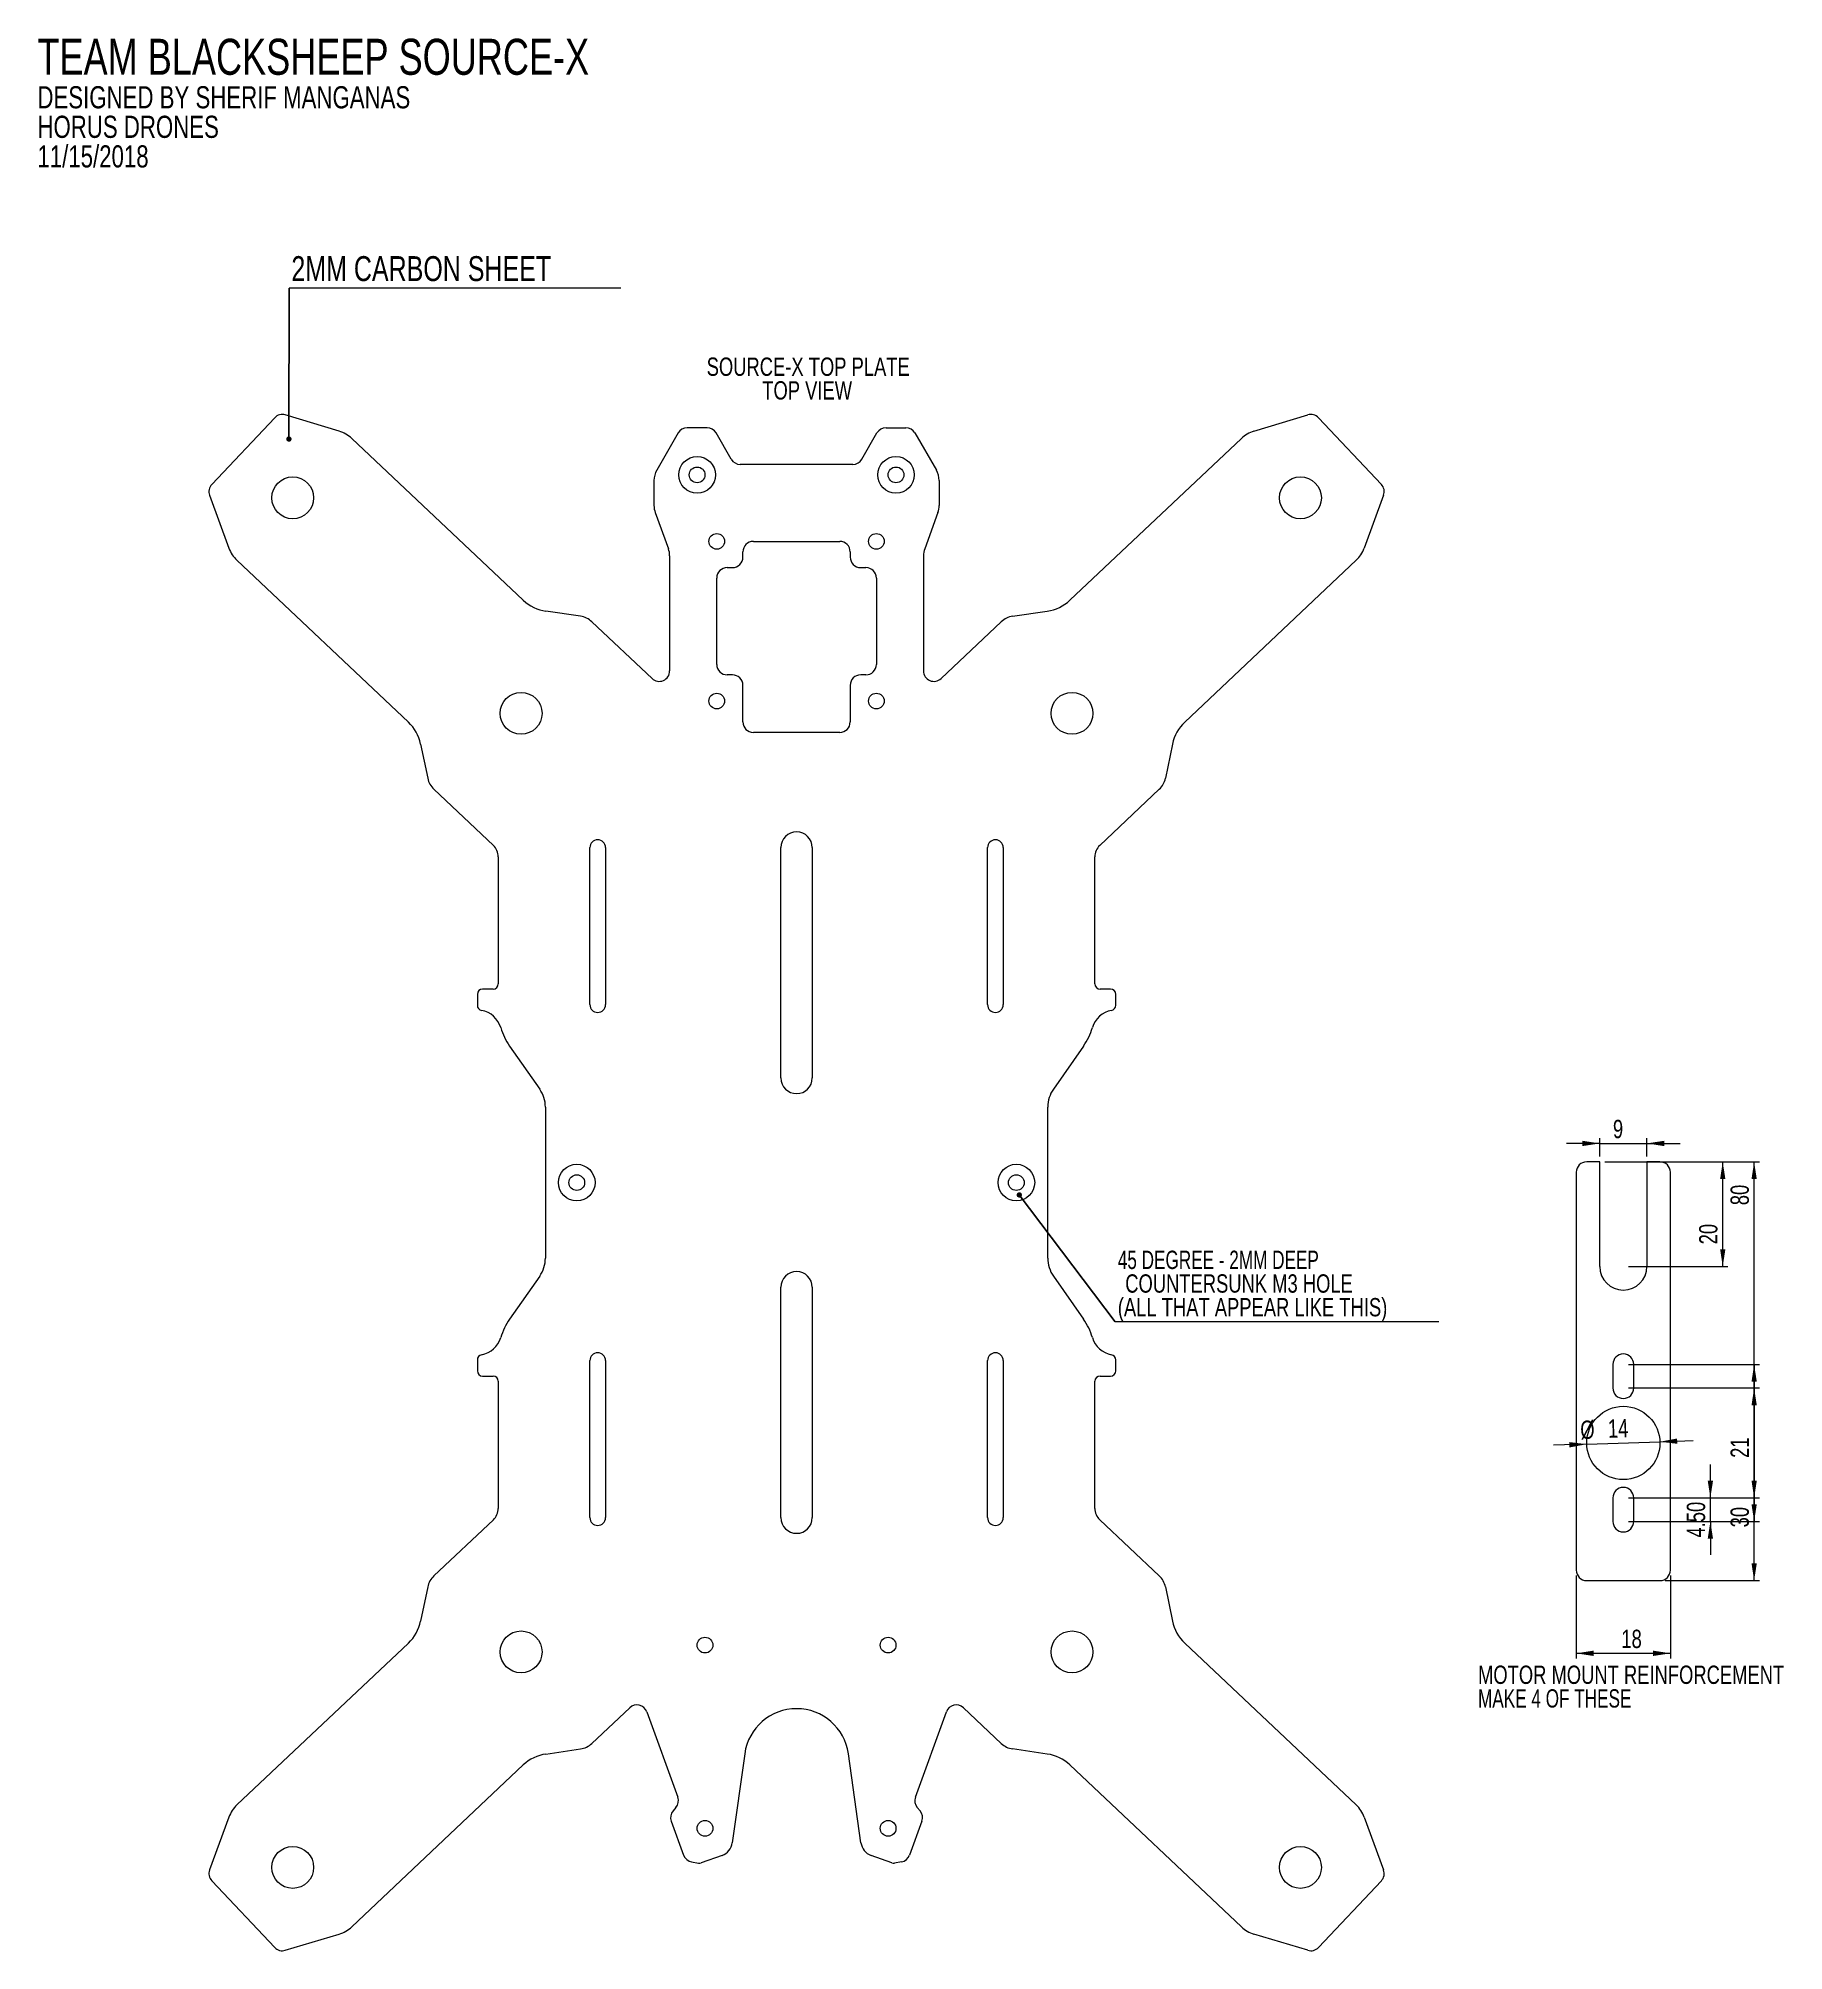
# Model space of a CAD drawing. Header units: millimetres. Extents: x 14 to 348, y 26 to 392.
import ezdxf

# ---------------------------------------------------------------- set-up
doc = ezdxf.new("R2010")
doc.units = ezdxf.units.MM
doc.styles.add('SLDTEXTSTYLE0', font='TXT', dxfattribs={"width": 0.75})
doc.styles.add('SLDTEXTSTYLE1', font='TXT', dxfattribs={"width": 0.7})
doc.dimstyles.new('SLDDIMSTYLE0', dxfattribs={"dimtxt": 0.18, "dimasz": 1.016, "dimexe": 0, "dimexo": 0.0625, "dimgap": 0, "dimtad": 0, "dimtih": 1, "dimtoh": 1, "dimdec": 0, "dimrnd": 1e-09, "dimzin": 0, "dimdsep": 46, "dimtxsty": 'Standard', "dimblk1": 'DOT', "dimblk2": 'DOT', "dimsah": 1, "dimcen": 0.09, "dimadec": 0, "dimazin": 0, "dimtfac": 1.016, "dimtdec": 0, "dimtofl": 0, "dimtmove": 0, "dimatfit": 3, "dimldrblk": 'DOT', "dimfxl": 1, "dimfrac": 2, "dimtolj": 1, "dimtzin": 0, "dimarcsym": 0})
doc.dimstyles.new('SLDDIMSTYLE1', dxfattribs={"dimtxt": 3.5, "dimasz": 3.302, "dimexe": 0, "dimexo": 0.0625, "dimgap": 0.875, "dimtad": 1, "dimrnd": 1e-09, "dimzin": 4, "dimdsep": 46, "dimtxsty": 'SLDTEXTSTYLE0', "dimsah": 1, "dimcen": 0.09, "dimadec": 0, "dimazin": 1, "dimtfac": 1, "dimtmove": 0, "dimatfit": 0, "dimfxl": 1, "dimfrac": 2, "dimtolj": 1, "dimtzin": 12, "dimarcsym": 0})
doc.dimstyles.new('SLDDIMSTYLE2', dxfattribs={"dimtxt": 3.5, "dimasz": 3.302, "dimexe": 0, "dimexo": 0.0625, "dimgap": 0.875, "dimtad": 1, "dimrnd": 1e-09, "dimzin": 12, "dimdsep": 46, "dimtxsty": 'SLDTEXTSTYLE0', "dimsah": 1, "dimcen": 0.09, "dimadec": 0, "dimazin": 3, "dimtfac": 1, "dimtofl": 0, "dimtmove": 0, "dimatfit": 3, "dimfxl": 1, "dimfrac": 2, "dimtolj": 1, "dimtzin": 12, "dimarcsym": 0})
doc.dimstyles.new('SLDDIMSTYLE3', dxfattribs={"dimtxt": 3.5, "dimasz": 3.302, "dimexe": 0, "dimexo": 0.0625, "dimgap": 0.875, "dimtad": 1, "dimrnd": 1e-09, "dimzin": 12, "dimdsep": 46, "dimtxsty": 'SLDTEXTSTYLE0', "dimsah": 1, "dimcen": 0.09, "dimadec": 0, "dimazin": 3, "dimtfac": 1, "dimtmove": 0, "dimatfit": 0, "dimfxl": 1, "dimfrac": 2, "dimtolj": 1, "dimtzin": 12, "dimarcsym": 0})
doc.dimstyles.new('SLDDIMSTYLE4', dxfattribs={"dimtxt": 3.5, "dimasz": 3.302, "dimexe": 0, "dimexo": 0.0625, "dimgap": 0.875, "dimtad": 1, "dimrnd": 1e-09, "dimzin": 12, "dimdsep": 46, "dimtxsty": 'SLDTEXTSTYLE0', "dimsah": 1, "dimcen": 0, "dimadec": 0, "dimazin": 3, "dimtfac": 1, "dimtmove": 0, "dimatfit": 3, "dimfxl": 1, "dimfrac": 2, "dimtolj": 1, "dimtzin": 12, "dimarcsym": 0})

# ---------------------------------------------------------------- blocks, each defined once
blk = doc.blocks.new('SW_NOTE_0')
at = {"color": 0, "linetype": 'Continuous', "lineweight": 0, "attachment_point": 1, "style": 'SLDTEXTSTYLE0'}
for s, insert, char_height in [('TEAM BLACKSHEEP SOURCE-X', (0, 8.87), 6.8792), ('DESIGNED BY SHERIF MANGANAS', (0, -0.19), 4.2333), ('HORUS DRONES', (0, -5.83), 4.2333), ('11/15/2018', (0, -11.48), 4.233)]:
    blk.add_mtext(s, dxfattribs=dict(at, insert=insert, char_height=char_height))
blk = doc.blocks.new('SW_NOTE_1')
at = {"color": 0, "linetype": 'Continuous', "lineweight": 0, "char_height": 3.5, "attachment_point": 1}
for s, insert, style in [('MOTOR MOUNT REINFORCEMENT', (0, 4.51), 'SLDTEXTSTYLE0'), ('MAKE 4 OF THESE', (0, -0.01), 'SLDTEXTSTYLE1')]:
    blk.add_mtext(s, dxfattribs=dict(at, insert=insert, style=style))
blk = doc.blocks.new('SW_NOTE_2')
at = {"color": 0, "linetype": 'Continuous', "lineweight": 0}
blk.add_line((63.34, 0), (0, 0), dxfattribs=at)
at = {"color": 0, "linetype": 'Continuous', "lineweight": 0, "insert": (0.41, 6.14), "char_height": 4.7625, "attachment_point": 1, "style": 'SLDTEXTSTYLE0'}
blk.add_mtext('2MM CARBON SHEET', dxfattribs=at)
blk = doc.blocks.new('_DOT')
at = {"color": 0, "linetype": 'ByBlock', "lineweight": -2}
blk.add_line((-0.5, 0), (-1, 0), dxfattribs=at)
at = {"color": 0, "linetype": 'ByBlock', "const_width": 0.5}
blk.add_lwpolyline([(-0.25, 0, 1), (0.25, 0, 1)], format="xyb", close=True, dxfattribs=at)
blk = doc.blocks.new('SW_NOTE_3')
at = {"color": 0, "linetype": 'Continuous', "lineweight": 0, "char_height": 3.5, "attachment_point": 2, "style": 'SLDTEXTSTYLE0'}
for s, insert in [('SOURCE-X TOP PLATE', (24.28, 4.51)), ('TOP VIEW', (24.08, -0.01))]:
    blk.add_mtext(s, dxfattribs=dict(at, insert=insert))
blk = doc.blocks.new('SW_NOTE_4')
at = {"color": 0, "linetype": 'Continuous', "lineweight": 0}
blk.add_line((61.8, 0), (0, 0), dxfattribs=at)
at = {"color": 0, "linetype": 'Continuous', "lineweight": 0, "char_height": 3.5, "attachment_point": 1}
for s, insert, style in [('45 DEGREE - 2MM DEEP', (0.48, 13.59), 'SLDTEXTSTYLE1'), ('COUNTERSUNK M3 HOLE', (1.9, 9.07), 'SLDTEXTSTYLE0'), ('(ALL THAT APPEAR LIKE THIS)', (0.48, 4.54), 'SLDTEXTSTYLE0')]:
    blk.add_mtext(s, dxfattribs=dict(at, insert=insert, style=style))
blk = doc.blocks.new('_D')
at = {"color": 7, "linetype": 'Continuous', "lineweight": 0}
for p, q in [((333.75, 112.89), (333.75, 119.24)), ((318.11, 112.89), (334.75, 112.89)), ((333.75, 108.39), (333.75, 112.89)), ((318.11, 108.39), (334.75, 108.39)), ((333.75, 108.39), (333.75, 102.04))]:
    blk.add_line(p, q, dxfattribs=at)
for points in [[(333.75, 112.89), (334.26, 116.19), (333.24, 116.19)], [(333.75, 108.39), (333.24, 105.08), (334.26, 105.08)]]:
    blk.add_solid(points, dxfattribs=at)
at = {"color": 7, "linetype": 'Continuous', "lineweight": 0, "insert": (329.24, 105.32), "char_height": 3.5, "attachment_point": 1, "rotation": 90, "style": 'SLDTEXTSTYLE0'}
blk.add_mtext('4.50', dxfattribs=at)
blk = doc.blocks.new('_D_1')
at = {"color": 7, "linetype": 'Continuous', "lineweight": 0}
for p, q in [((318.11, 133.89), (343.11, 133.89)), ((342.11, 112.89), (342.11, 133.89)), ((318.11, 112.89), (343.11, 112.89))]:
    blk.add_line(p, q, dxfattribs=at)
for points in [[(342.11, 133.89), (341.61, 130.58), (342.62, 130.58)], [(342.11, 112.89), (342.62, 116.19), (341.61, 116.19)]]:
    blk.add_solid(points, dxfattribs=at)
at = {"color": 7, "linetype": 'Continuous', "lineweight": 0, "insert": (337.6, 120.54), "char_height": 3.5, "attachment_point": 1, "rotation": 90, "style": 'SLDTEXTSTYLE0'}
blk.add_mtext('21', dxfattribs=at)
blk = doc.blocks.new('_D_2')
at = {"color": 7, "linetype": 'Continuous', "lineweight": 0}
for p, q in [((318.11, 138.39), (343.11, 138.39)), ((342.11, 138.39), (342.11, 108.39)), ((318.11, 108.39), (343.11, 108.39))]:
    blk.add_line(p, q, dxfattribs=at)
for points in [[(342.11, 138.39), (341.61, 135.08), (342.62, 135.08)], [(342.11, 108.39), (342.62, 111.69), (341.61, 111.69)]]:
    blk.add_solid(points, dxfattribs=at)
at = {"color": 7, "linetype": 'Continuous', "lineweight": 0, "insert": (337.6, 107.26), "char_height": 3.5, "attachment_point": 1, "rotation": 90, "style": 'SLDTEXTSTYLE0'}
blk.add_mtext('30', dxfattribs=at)
blk = doc.blocks.new('_D_3')
at = {"color": 7, "linetype": 'Continuous', "lineweight": 0}
for p, q in [((313.61, 177.09), (343.11, 177.09)), ((342.11, 97.09), (342.11, 177.09)), ((325.11, 97.09), (343.11, 97.09))]:
    blk.add_line(p, q, dxfattribs=at)
for points in [[(342.11, 177.09), (341.61, 173.79), (342.62, 173.79)], [(342.11, 97.09), (342.62, 100.39), (341.61, 100.39)]]:
    blk.add_solid(points, dxfattribs=at)
at = {"color": 7, "linetype": 'Continuous', "lineweight": 0, "insert": (337.6, 168.81), "char_height": 3.5, "attachment_point": 1, "rotation": 90, "style": 'SLDTEXTSTYLE0'}
blk.add_mtext('80', dxfattribs=at)
blk = doc.blocks.new('_D_4')
at = {"color": 7, "linetype": 'Continuous', "lineweight": 0}
for p, q in [((308.11, 98.09), (308.11, 82.2)), ((326.11, 98.09), (326.11, 82.2)), ((308.11, 83.2), (326.11, 83.2))]:
    blk.add_line(p, q, dxfattribs=at)
for points in [[(308.11, 83.2), (311.42, 82.69), (311.42, 83.71)], [(326.11, 83.2), (322.81, 83.71), (322.81, 82.69)]]:
    blk.add_solid(points, dxfattribs=at)
at = {"color": 7, "linetype": 'Continuous', "lineweight": 0, "insert": (316.74, 87.71), "char_height": 3.5, "attachment_point": 1, "style": 'SLDTEXTSTYLE0'}
blk.add_mtext('18', dxfattribs=at)
blk = doc.blocks.new('_D_5')
at = {"color": 7, "linetype": 'Continuous', "lineweight": 0}
for p, q in [((310.12, 123.15), (303.77, 122.94)), ((310.12, 123.15), (324.11, 123.62)), ((324.11, 123.62), (330.46, 123.84))]:
    blk.add_line(p, q, dxfattribs=at)
for points in [[(324.11, 123.62), (327.43, 123.23), (327.39, 124.24)], [(310.12, 123.15), (306.8, 123.55), (306.83, 122.53)]]:
    blk.add_solid(points, dxfattribs=at)
at = {"color": 7, "linetype": 'Continuous', "lineweight": 0, "char_height": 3.5, "attachment_point": 1, "rotation": 1.9291, "style": 'SLDTEXTSTYLE0'}
for s, insert in [('14', (314.11, 127.85)), ('%%c', (308.83, 127.62))]:
    blk.add_mtext(s, dxfattribs=dict(at, insert=insert))
blk = doc.blocks.new('_D_6')
at = {"color": 7, "linetype": 'Continuous', "lineweight": 0}
for p, q in [((312.61, 180.61), (306.26, 180.61)), ((312.61, 178.09), (312.61, 181.61)), ((312.61, 180.61), (321.61, 180.61)), ((321.61, 178.09), (321.61, 181.61)), ((321.61, 180.61), (327.96, 180.61))]:
    blk.add_line(p, q, dxfattribs=at)
for points in [[(312.61, 180.61), (309.31, 181.11), (309.31, 180.1)], [(321.61, 180.61), (324.92, 180.1), (324.92, 181.11)]]:
    blk.add_solid(points, dxfattribs=at)
at = {"color": 7, "linetype": 'Continuous', "lineweight": 0, "insert": (315.13, 185.12), "char_height": 3.5, "attachment_point": 1, "style": 'SLDTEXTSTYLE0'}
blk.add_mtext('9', dxfattribs=at)
blk = doc.blocks.new('_D_7')
at = {"color": 7, "linetype": 'Continuous', "lineweight": 0}
for p, q in [((325.11, 177.09), (337.11, 177.09)), ((336.11, 157.09), (336.11, 177.09)), ((318.11, 157.09), (337.11, 157.09))]:
    blk.add_line(p, q, dxfattribs=at)
for points in [[(336.11, 177.09), (335.61, 173.79), (336.62, 173.79)], [(336.11, 157.09), (336.62, 160.39), (335.61, 160.39)]]:
    blk.add_solid(points, dxfattribs=at)
at = {"color": 7, "linetype": 'Continuous', "lineweight": 0, "insert": (331.6, 161.33), "char_height": 3.5, "attachment_point": 1, "rotation": 90, "style": 'SLDTEXTSTYLE0'}
blk.add_mtext('20', dxfattribs=at)

msp = doc.modelspace()

# ---------------------------------------------------------------- linework, layer by layer
at = {"color": 7, "linetype": 'Continuous', "lineweight": 15}
for p, q in [((59.407, 319.239), (47.379, 306.489)), ((71.745, 316.677), (61.438, 319.782)), ((246.516, 316.677), (256.822, 319.782)), ((270.881, 306.489), (258.854, 319.239)), ((106.91, 284.376), (74.131, 315.297)), ((136.499, 316.331), (132.416, 309.259)), ((142.029, 317.331), (138.231, 317.331)), ((146.648, 311.331), (143.761, 316.331)), ((171.612, 311.331), (174.499, 316.331)), ((176.231, 317.331), (180.029, 317.331)), ((181.761, 316.331), (185.844, 309.259)), ((211.35, 284.376), (244.129, 315.297)), ((131.88, 307.259), (131.88, 302.498)), ((169.88, 310.331), (148.38, 310.331)), ((186.38, 307.259), (186.38, 302.498)), ((46.956, 304.429), (50.656, 294.321)), ((271.304, 304.429), (267.604, 294.321)), ((132.121, 301.13), (134.639, 294.213)), ((186.139, 301.13), (183.621, 294.213)), ((134.88, 292.845), (134.88, 270.877)), ((148.88, 292.623), (148.88, 293.623)), ((150.88, 295.623), (167.38, 295.623)), ((169.38, 293.623), (169.38, 292.623)), ((183.38, 292.845), (183.38, 270.877)), ((52.174, 292.019), (84.953, 261.099)), ((145.88, 290.623), (146.88, 290.623)), ((171.38, 290.623), (172.38, 290.623)), ((266.087, 292.019), (233.308, 261.099)), ((143.88, 272.123), (143.88, 288.623)), ((174.38, 288.623), (174.38, 272.123)), ((117.848, 281.313), (111.241, 282.28)), ((200.413, 281.313), (207.019, 282.28)), ((131.508, 269.422), (120.013, 280.265)), ((186.753, 269.422), (198.247, 280.265)), ((146.88, 270.123), (145.88, 270.123)), ((148.88, 261.123), (148.88, 268.123)), ((169.38, 268.123), (169.38, 261.123)), ((172.38, 270.123), (171.38, 270.123)), ((87.298, 256.898), (88.649, 250.359)), ((167.38, 259.123), (150.88, 259.123)), ((230.963, 256.898), (229.612, 250.359)), ((89.821, 248.258), (101.189, 237.535)), ((228.439, 248.258), (217.072, 237.535)), ((102.13, 235.353), (102.13, 211.086)), ((119.63, 207.123), (119.63, 237.123)), ((122.63, 237.123), (122.63, 207.123)), ((156.13, 193.123), (156.13, 237.123)), ((162.13, 237.123), (162.13, 193.123)), ((195.63, 207.123), (195.63, 237.123)), ((198.63, 237.123), (198.63, 207.123)), ((216.13, 211.086), (216.13, 235.353)), ((98.13, 209.086), (98.13, 206.997)), ((101.13, 210.086), (99.13, 210.086)), ((219.13, 210.086), (217.13, 210.086)), ((220.13, 206.997), (220.13, 209.086)), ((104.3, 199.203), (110.045, 190.999)), ((213.96, 199.203), (208.215, 190.999)), ((111.13, 187.557), (111.13, 158.688)), ((207.13, 158.688), (207.13, 187.557)), ((312.614, 177.09), (310.114, 177.09)), ((312.614, 157.09), (312.614, 177.09)), ((321.614, 177.09), (321.614, 157.09)), ((324.114, 177.09), (321.614, 177.09)), ((308.114, 175.09), (308.114, 99.09)), ((326.114, 99.09), (326.114, 175.09)), ((110.045, 155.247), (104.3, 147.043)), ((208.215, 155.247), (213.96, 147.043)), ((156.13, 109.123), (156.13, 153.123)), ((162.13, 153.123), (162.13, 109.123)), ((98.13, 139.249), (98.13, 137.16)), ((119.63, 109.123), (119.63, 139.123)), ((122.63, 139.123), (122.63, 109.123)), ((195.63, 109.123), (195.63, 139.123)), ((198.63, 139.123), (198.63, 109.123)), ((220.13, 137.16), (220.13, 139.249)), ((99.13, 136.16), (101.13, 136.16)), ((217.13, 136.16), (219.13, 136.16)), ((315.114, 138.387), (315.114, 133.887)), ((319.114, 133.887), (319.114, 138.387)), ((102.13, 135.16), (102.13, 110.893)), ((216.13, 110.893), (216.13, 135.16)), ((315.114, 112.887), (315.114, 108.387)), ((319.114, 108.387), (319.114, 112.887)), ((101.189, 108.711), (89.821, 97.988)), ((217.072, 108.711), (228.439, 97.988)), ((88.649, 95.887), (87.298, 89.348)), ((229.612, 95.887), (230.963, 89.348)), ((310.114, 97.09), (324.114, 97.09)), ((84.953, 85.147), (52.174, 54.227)), ((233.308, 85.147), (266.087, 54.227)), ((120.013, 65.981), (127.248, 72.806)), ((130.5, 72.035), (136.429, 55.745)), ((181.831, 55.745), (187.76, 72.035)), ((198.247, 65.981), (191.012, 72.806)), ((111.241, 63.965), (117.848, 64.933)), ((149.228, 64.015), (146.837, 47.008)), ((171.423, 47.008), (169.033, 64.015)), ((207.019, 63.965), (200.413, 64.933)), ((74.131, 30.949), (106.91, 61.869)), ((244.129, 30.949), (211.35, 61.869)), ((50.656, 51.925), (46.956, 41.817)), ((136.082, 53.775), (135.525, 53.111)), ((182.179, 53.775), (182.735, 53.111)), ((267.604, 51.925), (271.304, 41.817)), ((135.178, 51.142), (137.547, 44.631)), ((183.083, 51.142), (180.713, 44.631)), ((144.893, 44.606), (140.915, 43.158)), ((177.346, 43.158), (173.368, 44.606)), ((139.08, 43.346), (140.399, 43.113)), ((179.181, 43.346), (177.861, 43.113)), ((47.379, 39.757), (59.407, 27.007)), ((258.854, 27.007), (270.881, 39.757)), ((61.438, 26.464), (71.745, 29.569)), ((256.822, 26.464), (246.516, 29.569))]:
    msp.add_line(p, q, dxfattribs=at)
for centre, radius in [((140.13, 308.331), 3.5), ((178.13, 308.331), 3.5), ((62.85, 303.943), 4), ((140.13, 308.331), 1.5), ((178.13, 308.331), 1.5), ((255.411, 303.943), 4), ((143.88, 295.623), 1.5), ((174.38, 295.623), 1.5), ((106.495, 262.773), 4), ((211.765, 262.773), 4), ((143.88, 265.123), 1.5), ((174.38, 265.123), 1.5), ((117.13, 173.123), 3.5), ((201.13, 173.123), 3.5), ((117.13, 173.123), 1.5), ((201.13, 173.123), 1.5), ((317.114, 123.387), 7), ((106.495, 83.473), 4), ((141.63, 84.768), 1.5), ((176.63, 84.768), 1.5), ((211.765, 83.473), 4), ((141.63, 49.768), 1.5), ((176.63, 49.768), 1.5), ((62.85, 42.302), 4), ((255.411, 42.302), 4)]:
    msp.add_circle(centre, radius, dxfattribs=at)
for centre, radius, start, end in [((60.861, 317.867), 2, 73.23662, 136.67156), ((257.399, 317.867), 2, 43.32844, 106.76338), ((70.014, 310.932), 6, 46.67156, 73.23662), ((138.231, 315.331), 2, 90, 150), ((142.029, 315.331), 2, 30, 90), ((176.231, 315.331), 2, 90, 150), ((180.029, 315.331), 2, 30, 90), ((248.246, 310.932), 6, 106.76338, 133.32844), ((148.38, 312.331), 2, 210, 270), ((169.88, 312.331), 2, 270, 330), ((135.88, 307.259), 4, 150, 180), ((182.38, 307.259), 4, 0, 30), ((48.834, 305.116), 2, 136.67156, 200.10651), ((269.426, 305.116), 2, 339.89349, 43.32844), ((135.88, 302.498), 4, 180, 200), ((182.38, 302.498), 4, 340, 0), ((56.291, 296.383), 6, 200.10651, 226.67156), ((130.88, 292.845), 4, 0, 20), ((146.88, 292.623), 2, 270, 0), ((150.88, 293.623), 2, 90, 180), ((167.38, 293.623), 2, 360, 90), ((171.38, 292.623), 2, 180, 270), ((187.38, 292.845), 4, 160, 180), ((261.97, 296.383), 6, 313.32844, 339.89349), ((145.88, 288.623), 2, 90, 180), ((172.38, 288.623), 2, 0, 90), ((112.4, 290.196), 8, 226.67156, 261.67156), ((205.861, 290.196), 8, 278.32844, 313.32844), ((117.268, 277.355), 4, 46.67156, 81.67156), ((200.992, 277.355), 4, 98.32844, 133.32844), ((132.88, 270.877), 2, 226.67156, 0), ((145.88, 272.123), 2, 180, 270), ((172.38, 272.123), 2, 270, 0), ((185.38, 270.877), 2, 180, 313.32844), ((146.88, 268.123), 2, 0, 90), ((171.38, 268.123), 2, 90, 180), ((79.463, 255.279), 8, 11.67156, 46.67156), ((150.88, 261.123), 2, 180, 270), ((167.38, 261.123), 2, 270, 0), ((238.797, 255.279), 8, 133.32844, 168.32844), ((92.566, 251.168), 4, 191.67156, 226.67156), ((225.695, 251.168), 4, 313.32844, 348.32844), ((99.13, 235.353), 3, 0, 46.67156), ((121.13, 237.123), 1.5, 0, 180), ((159.13, 237.123), 3, 0, 180), ((197.13, 237.123), 1.5, 0, 180), ((219.13, 235.353), 3, 133.32844, 180), ((99.13, 209.086), 1, 90, 180), ((101.13, 211.086), 1, 270, 0), ((217.13, 211.086), 1, 180, 270), ((219.13, 209.086), 1, 0, 90), ((99.13, 206.997), 1, 180, 259.83575), ((98.13, 201.419), 4.667, 16.2602, 79.83575), ((121.13, 207.123), 1.5, 180, 0), ((197.13, 207.123), 1.5, 180, 0), ((220.13, 201.419), 4.667, 100.16425, 163.7398), ((219.13, 206.997), 1, 280.16425, 0), ((114.13, 206.086), 12, 196.2602, 215), ((204.13, 206.086), 12, 325, 343.7398), ((105.13, 187.557), 6, 0, 35), ((159.13, 193.123), 3, 180, 0), ((213.13, 187.557), 6, 145, 180), ((310.114, 175.09), 2, 90, 180), ((324.114, 175.09), 2, 0, 90), ((105.13, 158.688), 6, 325, 0), ((213.13, 158.688), 6, 180, 215), ((159.13, 153.123), 3, 0, 180), ((317.114, 157.09), 4.5, 180, 0), ((114.13, 140.16), 12, 145, 163.7398), ((204.13, 140.16), 12, 16.2602, 35), ((98.13, 144.826), 4.667, 280.16425, 343.7398), ((220.13, 144.826), 4.667, 196.2602, 259.83575), ((99.13, 139.249), 1, 100.16425, 180), ((121.13, 139.123), 1.5, 0, 180), ((197.13, 139.123), 1.5, 0, 180), ((219.13, 139.249), 1, 0, 79.83575), ((317.114, 138.387), 2, 360, 180), ((99.13, 137.16), 1, 180, 270), ((101.13, 135.16), 1, 0, 90), ((217.13, 135.16), 1, 90, 180), ((219.13, 137.16), 1, 270, 0), ((317.114, 133.887), 2, 180, 0), ((317.114, 112.887), 2, 0, 180), ((99.13, 110.893), 3, 313.32844, 0), ((219.13, 110.893), 3, 180, 226.67156), ((121.13, 109.123), 1.5, 180, 0), ((159.13, 109.123), 3, 180, 0), ((197.13, 109.123), 1.5, 180, 0), ((317.114, 108.387), 2, 180, 0), ((310.114, 99.09), 2, 180, 270), ((324.114, 99.09), 2, 270, 0), ((92.566, 95.078), 4, 133.32844, 168.32844), ((225.695, 95.078), 4, 11.67156, 46.67156), ((79.463, 90.966), 8, 313.32844, 348.32844), ((238.797, 90.966), 8, 191.67156, 226.67156), ((128.621, 71.351), 2, 20, 133.32844), ((189.64, 71.351), 2, 46.67156, 160), ((159.13, 62.623), 10, 8, 172), ((117.268, 68.89), 4, 278.32844, 313.32844), ((200.992, 68.89), 4, 226.67156, 261.67156), ((112.4, 56.05), 8, 98.32844, 133.32844), ((205.861, 56.05), 8, 46.67156, 81.67156), ((134.55, 55.06), 2, 320, 20), ((183.711, 55.06), 2, 160, 220), ((56.291, 49.862), 6, 133.32844, 159.89349), ((137.057, 51.826), 2, 140, 200), ((181.203, 51.826), 2, 340, 40), ((261.97, 49.862), 6, 20.10651, 46.67156), ((139.427, 45.316), 2, 200, 260), ((143.867, 47.425), 3, 290, 352), ((174.394, 47.425), 3, 188, 250), ((178.834, 45.316), 2, 280, 340), ((48.834, 41.129), 2, 159.89349, 223.32844), ((140.573, 44.098), 1, 260, 290), ((177.688, 44.098), 1, 250, 280), ((269.426, 41.129), 2, 316.67156, 20.10651), ((70.014, 35.314), 6, 286.76338, 313.32844), ((248.246, 35.314), 6, 226.67156, 253.23662), ((60.861, 28.379), 2, 223.32844, 286.76338), ((257.399, 28.379), 2, 253.23662, 316.67156)]:
    msp.add_arc(centre, radius, start, end, dxfattribs=at)

# ---------------------------------------------------------------- block references
at = {"color": 7, "linetype": 'Continuous', "lineweight": 0}
for name, p in [('SW_NOTE_0', (14.068, 382.771)), ('SW_NOTE_2', (62.188, 343.973)), ('SW_NOTE_3', (137.078, 326.236)), ('SW_NOTE_4', (220.038, 146.53)), ('SW_NOTE_1', (289.353, 76.344))]:
    msp.add_blockref(name, p, dxfattribs=at)

# ---------------------------------------------------------------- dimensions: what is measured, and where the dimension line sits
for base, p1, p2, picture, middle in [((321.614, 180.607), (312.614, 177.09), (321.614, 177.09), '_D_6', (316.423, 180.607)), ((326.114, 83.2), (308.114, 99.09), (326.114, 99.09), '_D_4', (319.323, 83.2))]:
    dim = msp.add_linear_dim(base=base, p1=p1, p2=p2, dimstyle='SLDDIMSTYLE3', dxfattribs=at)
    dim.commit()
    dim.dimension.update_dxf_attribs({"geometry": picture, "text_midpoint": middle, "dimtype": 160})
for base, p1, p2, dimstyle, picture, middle in [((342.114, 177.09), (324.114, 97.09), (312.614, 177.09), 'SLDDIMSTYLE2', '_D_3', (342.114, 171.395)), ((336.114, 177.09), (317.114, 157.09), (324.114, 177.09), 'SLDDIMSTYLE3', '_D_7', (336.114, 163.913)), ((342.114, 108.387), (317.114, 138.387), (317.114, 108.387), 'SLDDIMSTYLE2', '_D_2', (342.114, 109.848)), ((342.114, 133.887), (317.114, 112.887), (317.114, 133.887), 'SLDDIMSTYLE2', '_D_1', (342.114, 123.124)), ((333.748, 112.887), (317.114, 108.387), (317.114, 112.887), 'SLDDIMSTYLE1', '_D', (333.748, 109.848))]:
    dim = msp.add_linear_dim(base=base, p1=p1, p2=p2, angle=90, dimstyle=dimstyle, dxfattribs=at)
    dim.commit()
    dim.dimension.update_dxf_attribs({"geometry": picture, "text_midpoint": middle, "dimtype": 160})
dim = msp.add_diameter_dim_2p(p1=(310.118, 123.151), p2=(324.11, 123.622), dimstyle='SLDDIMSTYLE4', dxfattribs=at)
dim.commit()
dim.dimension.update_dxf_attribs({"geometry": '_D_5', "text_midpoint": (314.206, 123.289), "dimtype": 163})

# ---------------------------------------------------------------- leaders
for points in [[(62.122, 315.173), (62.188, 343.973)], [(201.687, 170.771), (220.038, 146.53)]]:
    msp.add_leader(points, dimstyle='SLDDIMSTYLE0', dxfattribs=at)

doc.saveas('drawing.dxf')
